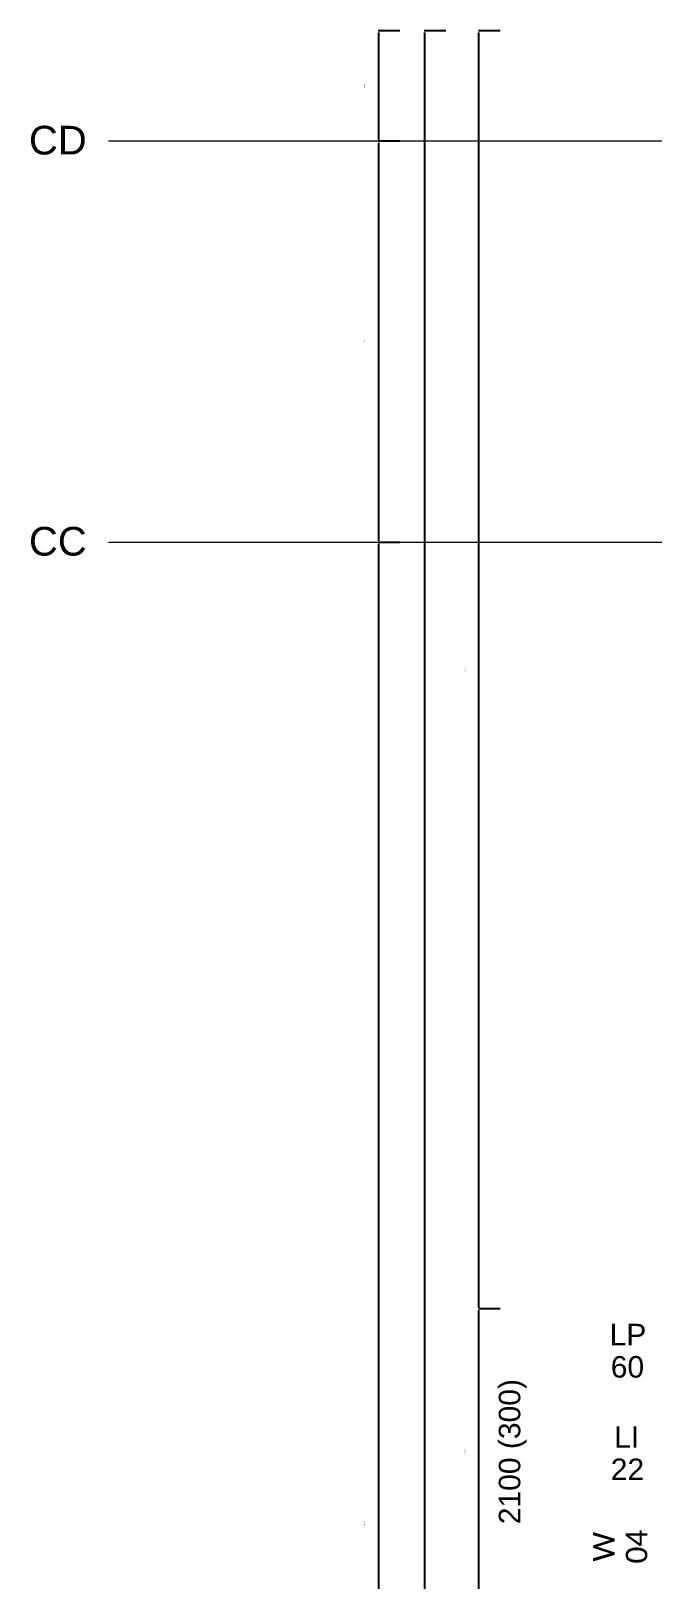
# Model space of a CAD drawing. Extents: x -47641 to 202, y -7675 to 12965.
# Drawn here: x -47641 to -45473, y 2630 to 8033 of the extents above; entities that cross this region are included whole.
import ezdxf

# ---------------------------------------------------------------- set-up
doc = ezdxf.new("R2010")
doc.units = 0
for name, color, linetype, lineweight in [('A-____-____-DIMS', 9, 'CONTINUOUS', 5), ('A-FLOR-HRAL-IDEN', 9, 'CONTINUOUS', 9), ('A-GENM-____-IDEN', 9, 'CONTINUOUS', 9), ('A-GLAZ-____-IDEN', 9, 'CONTINUOUS', 9), ('S-GRID-____-IDEN', 9, 'CONTINUOUS', 9), ('S-GRID-____-OTLN', 9, 'CONTINUOUS', 5)]:
    doc.layers.add(name, color=color, linetype=linetype, lineweight=lineweight)
doc.styles.add('Arial', font='Arial')
doc.styles.add('Arial_1', font='Arial_1')
doc.styles.add('Arial_2', font='Arial_2')
doc.styles.add('Calibri_2', font='Calibri_2')
doc.dimstyles.get("Standard").update_dxf_attribs({"dimtxt": 2.5, "dimasz": 2.5, "dimexe": 1.25, "dimexo": 0.625, "dimtad": 0, "dimtoh": 1, "dimdec": 4, "dimzin": 1, "dimdsep": 46, "dimtxsty": 'Standard', "dimcen": 0.09, "dimadec": 0, "dimazin": 0, "dimtfac": 1, "dimtdec": 4, "dimtofl": 0, "dimtmove": 0, "dimatfit": 3, "dimfxl": 1, "dimtolj": 1, "dimtzin": 0, "dimarcsym": 0})

# ---------------------------------------------------------------- blocks, each defined once
blk = doc.blocks.new('*D80')
at = {"layer": 'A-____-____-DIMS', "color": 0, "linetype": 'ByBlock', "lineweight": -2}
for p, q in [((-46192.8, 8033.2), (-46268.4, 8033.2)), ((-46267.1, 8028.2), (-46267.1, -5781.8)), ((-46192.8, -5786.8), (-46268.4, -5786.8))]:
    blk.add_line(p, q, dxfattribs=at)
for points in [[(-46267.1, 8033.2), (-46266.7, 8030.7), (-46267.6, 8030.7)], [(-46267.1, -5786.8), (-46267.6, -5784.3), (-46266.7, -5784.3)]]:
    blk.add_solid(points, dxfattribs=at)
at = {"layer": 'A-____-____-DIMS', "color": 0, "linetype": 'CONTINUOUS', "lineweight": -2, "insert": (-46315.5, 1123.2), "char_height": 2.5, "width": 16.944, "attachment_point": 5, "rotation": 90}
blk.add_mtext('13820.0000', dxfattribs=at)
blk = doc.blocks.new('*D83')
at = {"layer": 'A-____-____-DIMS', "color": 0, "linetype": 'ByBlock', "lineweight": -2}
for p, q in [((-46354, 6248.2), (-46429.6, 6248.2)), ((-46428.4, 6243.2), (-46428.4, -596.8)), ((-46354, -601.8), (-46429.6, -601.8))]:
    blk.add_line(p, q, dxfattribs=at)
for points in [[(-46428.4, 6248.2), (-46428, 6245.7), (-46428.8, 6245.7)], [(-46428.4, -601.8), (-46428.8, -599.3), (-46428, -599.3)]]:
    blk.add_solid(points, dxfattribs=at)
at = {"layer": 'A-____-____-DIMS', "color": 0, "linetype": 'CONTINUOUS', "lineweight": -2, "insert": (-46476.7, 2823.2), "char_height": 2.5, "width": 15.556, "attachment_point": 5, "rotation": 90}
blk.add_mtext('6850.0000', dxfattribs=at)
blk = doc.blocks.new('*D84')
at = {"layer": 'A-____-____-DIMS', "color": 0, "linetype": 'ByBlock', "lineweight": -2}
for p, q in [((-46354, 7648.2), (-46429.6, 7648.2)), ((-46428.4, 7643.2), (-46428.4, 6253.2)), ((-46354, 6248.2), (-46429.6, 6248.2))]:
    blk.add_line(p, q, dxfattribs=at)
for points in [[(-46428.4, 7648.2), (-46428, 7645.7), (-46428.8, 7645.7)], [(-46428.4, 6248.2), (-46428.8, 6250.7), (-46428, 6250.7)]]:
    blk.add_solid(points, dxfattribs=at)
at = {"layer": 'A-____-____-DIMS', "color": 0, "linetype": 'CONTINUOUS', "lineweight": -2, "insert": (-46476.7, 6948.2), "char_height": 2.5, "width": 15.278, "attachment_point": 5, "rotation": 90}
blk.add_mtext('1400.0000', dxfattribs=at)
blk = doc.blocks.new('*D85')
at = {"layer": 'A-____-____-DIMS', "color": 0, "linetype": 'ByBlock', "lineweight": -2}
for p, q in [((-46354, 8033.2), (-46429.6, 8033.2)), ((-46428.4, 8028.2), (-46428.4, 7653.2)), ((-46354, 7648.2), (-46429.6, 7648.2))]:
    blk.add_line(p, q, dxfattribs=at)
for points in [[(-46428.4, 8033.2), (-46428, 8030.7), (-46428.8, 8030.7)], [(-46428.4, 7648.2), (-46428.8, 7650.7), (-46428, 7650.7)]]:
    blk.add_solid(points, dxfattribs=at)
at = {"layer": 'A-____-____-DIMS', "color": 0, "linetype": 'CONTINUOUS', "lineweight": -2, "insert": (-46476.7, 7840.7), "char_height": 2.5, "width": 13.611, "attachment_point": 5, "rotation": 90}
blk.add_mtext('385.0000', dxfattribs=at)
blk = doc.blocks.new('*D193')
at = {"layer": 'A-____-____-DIMS', "color": 0, "linetype": 'ByBlock', "lineweight": -2}
for p, q in [((-46003.6, 3573.2), (-46079.3, 3573.2)), ((-46078, 2578.2), (-46078, 3568.2)), ((-46003.6, 2573.2), (-46079.3, 2573.2))]:
    blk.add_line(p, q, dxfattribs=at)
for points in [[(-46078, 3573.2), (-46077.6, 3570.7), (-46078.4, 3570.7)], [(-46078, 2573.2), (-46078.4, 2575.7), (-46077.6, 2575.7)]]:
    blk.add_solid(points, dxfattribs=at)
at = {"layer": 'A-____-____-DIMS', "color": 0, "linetype": 'CONTINUOUS', "lineweight": -2, "insert": (-46126.3, 3073.2), "char_height": 2.5, "width": 15, "attachment_point": 5, "rotation": 90}
blk.add_mtext('1000.0000', dxfattribs=at)
blk = doc.blocks.new('*D194')
at = {"layer": 'A-____-____-DIMS', "color": 0, "linetype": 'ByBlock', "lineweight": -2}
for p, q in [((-46003.6, 8033.2), (-46079.3, 8033.2)), ((-46078, 3578.2), (-46078, 8028.2)), ((-46003.6, 3573.2), (-46079.3, 3573.2))]:
    blk.add_line(p, q, dxfattribs=at)
for points in [[(-46078, 8033.2), (-46077.6, 8030.7), (-46078.4, 8030.7)], [(-46078, 3573.2), (-46078.4, 3575.7), (-46077.6, 3575.7)]]:
    blk.add_solid(points, dxfattribs=at)
at = {"layer": 'A-____-____-DIMS', "color": 0, "linetype": 'CONTINUOUS', "lineweight": -2, "insert": (-46126.3, 5803.2), "char_height": 2.5, "width": 16.111, "attachment_point": 5, "rotation": 90}
blk.add_mtext('4460.0000', dxfattribs=at)

msp = doc.modelspace()

# ---------------------------------------------------------------- linework, layer by layer
at = {"layer": 'S-GRID-____-OTLN', "linetype": 'CONTINUOUS', "lineweight": 9}
for p, q in [((-46120.05674, 7648.20564), (-47370.05674, 7648.20564)), ((-22634.82695, 7648.20564), (-46120.05674, 7648.20564)), ((-46120.05674, 6248.20564), (-47370.05674, 6248.20564)), ((-22634.82695, 6248.20564), (-46120.05674, 6248.20564))]:
    msp.add_line(p, q, dxfattribs=at)

# ---------------------------------------------------------------- texts
at = {"layer": 'A-FLOR-HRAL-IDEN', "lineweight": 5, "char_height": 75, "attachment_point": 1, "style": 'Arial_2'}
for s, insert, width in [('LP', (-45621.51112, 3520.91034), 100), ('60', (-45617.51112, 3408.18877), 91.6666667)]:
    msp.add_mtext(s, dxfattribs=dict(at, insert=insert, width=width))
at = {"layer": 'A-GENM-____-IDEN', "lineweight": 5, "char_height": 75, "attachment_point": 1, "style": 'Arial_2'}
for s, insert, width in [('LI', (-45605.51112, 3163.30843), 58.3333333), ('22', (-45617.51112, 3050.58686), 91.6666667)]:
    msp.add_mtext(s, dxfattribs=dict(at, insert=insert, width=width))
at = {"layer": 'A-GLAZ-____-IDEN', "lineweight": 5, "char_height": 75, "attachment_point": 1, "rotation": 90}
for s, insert, width, style in [('2100 (300)', (-46008.2696, 2821.39242), 489.5833167, 'Arial_1'), ('W', (-45679.37636, 2690.70477), 66.6666667, 'Calibri_2'), ('04', (-45565.09366, 2684.10477), 100, 'Calibri_2')]:
    msp.add_mtext(s, dxfattribs=dict(at, insert=insert, width=width, style=style))
at = {"layer": 'S-GRID-____-IDEN', "lineweight": 5, "char_height": 100, "attachment_point": 1, "style": 'Arial'}
for s, insert, width in [('CD', (-47648.01698, 7702.11335), 133.3333333), ('CC', (-47648.01698, 6302.11335), 122.2222222)]:
    msp.add_mtext(s, dxfattribs=dict(at, insert=insert, width=width))

# ---------------------------------------------------------------- dimensions: what is measured, and where the dimension line sits
at = {"layer": 'A-____-____-DIMS', "lineweight": 9}
for base, p1, p2, picture, middle in [((-46428.3864, 7648.20564), (-46353.3864, 8033.20564), (-46353.3864, 7648.20564), '*D85', (-46476.70495, 7840.70564)), ((-46267.14113, -5786.79436), (-46192.14113, 8033.20564), (-46192.14113, -5786.79436), '*D80', (-46315.45968, 1123.20564)), ((-46078.0244, 8033.20564), (-46003.0244, 3573.20564), (-46003.0244, 8033.20564), '*D194', (-46126.31738, 5803.20564)), ((-46428.3864, 6248.20564), (-46353.3864, 7648.20564), (-46353.3864, 6248.20564), '*D84', (-46476.67937, 6948.20564)), ((-46428.3864, -601.79436), (-46353.3864, 6248.20564), (-46353.3864, -601.79436), '*D83', (-46476.67937, 2823.20564)), ((-46078.0244, 3573.20564), (-46003.0244, 2573.20564), (-46003.0244, 3573.20564), '*D193', (-46126.31738, 3073.20564))]:
    dim = msp.add_linear_dim(base=base, p1=p1, p2=p2, angle=90, dimstyle='Standard', dxfattribs=at)
    dim.commit()
    dim.dimension.update_dxf_attribs({"geometry": picture, "text_midpoint": middle})

doc.saveas('drawing.dxf')
